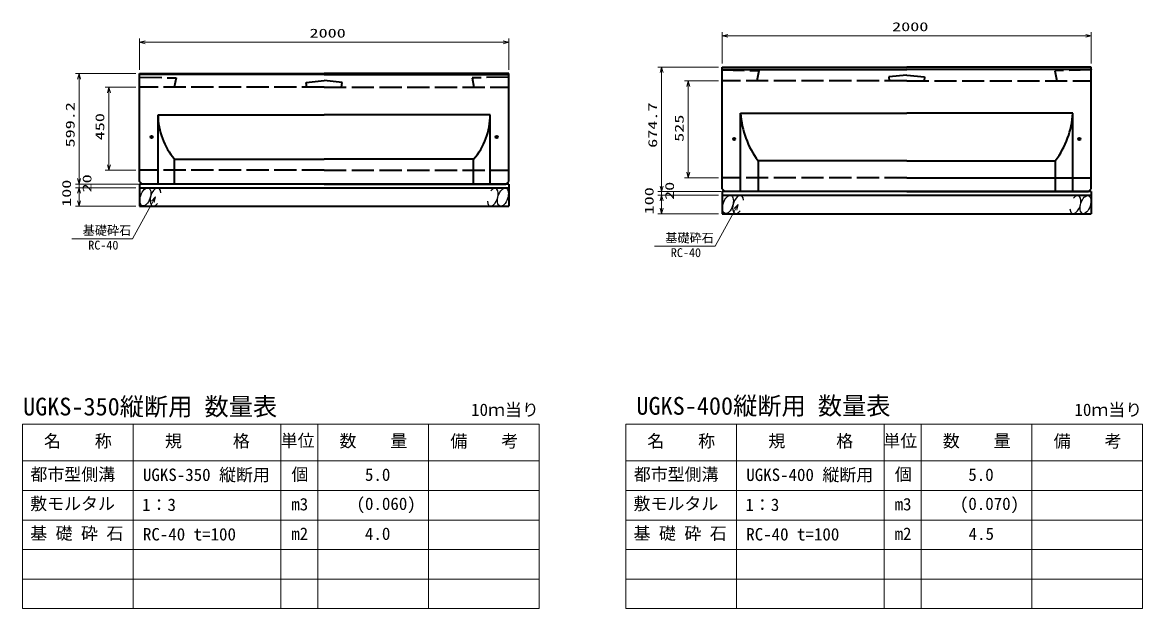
# Model space of a CAD drawing. Units: millimetres on the paper. Extents: x 15 to 1219, y 6 to 859.
# Drawn here: x 554.7 to 858.1, y 200.3 to 359.2 of the extents above; entities that cross this region are included whole.
import ezdxf
from ezdxf.enums import TextEntityAlignment as Align

# ---------------------------------------------------------------- set-up
doc = ezdxf.new("R2010")
doc.units = ezdxf.units.MM
doc.linetypes.add('DASHED', pattern=[7.5, 6, -1.5])
doc.linetypes.add('USER4', pattern=[6.773336, 0.846667, -0.846667, 0.846667, -0.846667, 0.846667, -0.846667, 0.846667, -0.846667])
for name, color, linetype, lineweight in [('D-BMK-HTXT', 7, 'Continuous', 13), ('D-STR-DIM（寸法）', 7, 'Continuous', 13), ('D-STR-HTXT(基礎砕石-旗)', 7, 'Continuous', 13), ('D-STR-STRF(グリ)', 7, 'Continuous', 25), ('D-STR（構造物）', 1, 'Continuous', 35)]:
    doc.layers.add(name, color=color, linetype=linetype, lineweight=lineweight)
doc.styles.add('ＭＳ ゴシック', font='')
doc.styles.get('ＭＳ ゴシック').set_extended_font_data('MS Gothic')

# ---------------------------------------------------------------- blocks, each defined once
blk = doc.blocks.new('_Open30')
at = {"color": 7, "linetype": 'Continuous', "lineweight": 13}
for p, q in [((-1, 0.2679), (0, 0)), ((0, 0), (-1, -0.2679)), ((0, 0), (-1, 0))]:
    blk.add_line(p, q, dxfattribs=at)

msp = doc.modelspace()

# ---------------------------------------------------------------- linework, layer by layer
at = {"layer": 'D-BMK-HTXT'}
for p, q in [((554.687, 250.31), (554.687, 200.31)), ((554.687, 250.31), (694.687, 250.31)), ((584.687, 250.31), (584.687, 200.31)), ((624.687, 250.31), (624.687, 200.31)), ((634.687, 250.31), (634.687, 200.31)), ((664.687, 250.31), (664.687, 200.31)), ((694.687, 250.31), (694.687, 200.31)), ((718.115, 250.31), (718.115, 200.31)), ((718.115, 250.31), (858.115, 250.31)), ((748.115, 250.31), (748.115, 200.31)), ((788.115, 250.31), (788.115, 200.31)), ((798.115, 250.31), (798.115, 200.31)), ((828.115, 250.31), (828.115, 200.31)), ((858.115, 250.31), (858.115, 200.31)), ((554.687, 240.31), (694.687, 240.31)), ((718.115, 240.31), (858.115, 240.31)), ((554.687, 232.31), (694.687, 232.31)), ((718.115, 232.31), (858.115, 232.31)), ((554.687, 224.31), (694.687, 224.31)), ((718.115, 224.31), (858.115, 224.31)), ((554.687, 216.31), (694.687, 216.31)), ((718.115, 216.31), (858.115, 216.31)), ((554.687, 208.31), (694.687, 208.31)), ((718.115, 208.31), (858.115, 208.31)), ((554.687, 200.31), (694.687, 200.31)), ((718.115, 200.31), (858.115, 200.31))]:
    msp.add_line(p, q, dxfattribs=at)
at = {"layer": 'D-STR-DIM（寸法）'}
for p, q in [((744.226, 348.036), (744.226, 356.519)), ((745.726, 355.519), (842.726, 355.519)), ((844.226, 348.036), (844.226, 356.519)), ((586.421, 346.298), (586.421, 354.78)), ((587.921, 353.78), (684.921, 353.78)), ((686.421, 346.298), (686.421, 354.78)), ((743.226, 347.036), (726.838, 347.036)), ((585.421, 345.298), (569.033, 345.298)), ((570.033, 343.798), (570.033, 316.838)), ((727.838, 345.536), (727.838, 314.801)), ((743.226, 343.301), (734.061, 343.301)), ((585.421, 341.588), (577.12, 341.588)), ((578.12, 340.088), (578.12, 320.588)), ((735.061, 341.801), (735.061, 318.551)), ((585.421, 319.088), (577.12, 319.088)), ((570.033, 316.838), (570.033, 318.338)), ((727.838, 314.801), (727.838, 316.301)), ((743.226, 317.051), (734.061, 317.051)), ((586.171, 315.338), (569.033, 315.338)), ((585.421, 315.338), (569.033, 315.338)), ((585.421, 314.338), (569.033, 314.338)), ((585.421, 314.338), (569.033, 314.338)), ((570.033, 315.338), (570.033, 314.338)), ((570.033, 312.838), (570.033, 311.338)), ((570.033, 312.838), (570.033, 310.838)), ((743.976, 313.301), (726.838, 313.301)), ((743.226, 313.301), (726.838, 313.301)), ((727.838, 313.301), (727.838, 312.301)), ((743.226, 312.301), (726.838, 312.301)), ((743.226, 312.301), (726.838, 312.301)), ((727.838, 310.801), (727.838, 309.301)), ((727.838, 310.801), (727.838, 308.801)), ((585.421, 309.338), (569.033, 309.338)), ((743.226, 307.301), (726.838, 307.301))]:
    msp.add_line(p, q, dxfattribs=at)
at = {"layer": 'D-STR-HTXT(基礎砕石-旗)'}
for points in [[(568.098, 300.525), (584.545, 300.525), (590.018, 310.545)], [(725.903, 298.488), (742.351, 298.488), (747.823, 308.508)]]:
    msp.add_lwpolyline(points, dxfattribs=at)
at = {"layer": 'D-STR-STRF(グリ)'}
for centre, major_axis in [((587.996, 311.861), (0.79, 2.421)), ((684.845, 311.814), (-0.79, -2.421)), ((745.801, 309.825), (0.79, 2.421)), ((842.651, 309.778), (-0.79, -2.421))]:
    msp.add_ellipse(centre, major_axis=major_axis, ratio=0.5139, dxfattribs=at)
for centre, major_axis in [((590.737, 311.861), (0.79, 2.421)), ((682.105, 311.814), (-0.79, -2.421)), ((748.542, 309.825), (0.79, 2.421)), ((839.91, 309.778), (-0.79, -2.421))]:
    msp.add_ellipse(centre, major_axis=major_axis, ratio=0.5139, start_param=5.3575563, end_param=10.3750652, dxfattribs=at)
at = {"layer": 'D-STR（構造物）'}
for p, q in [((744.226, 314.051), (744.226, 347.036)), ((744.226, 347.036), (794.226, 347.036)), ((744.226, 346.388), (744.226, 346.309)), ((744.226, 346.388), (794.226, 346.388)), ((844.226, 347.036), (794.226, 347.036)), ((844.226, 346.388), (794.226, 346.388)), ((844.226, 314.051), (844.226, 347.036)), ((844.226, 346.388), (844.226, 346.309)), ((586.421, 345.298), (636.421, 345.298)), ((586.421, 316.088), (586.421, 345.298)), ((636.421, 345.048), (586.421, 345.048)), ((686.421, 345.298), (636.421, 345.298)), ((636.421, 345.048), (686.421, 345.048)), ((686.421, 316.088), (686.421, 345.298)), ((591.421, 334.088), (636.421, 334.088)), ((591.421, 315.338), (591.421, 334.088)), ((681.421, 334.088), (636.421, 334.088)), ((681.421, 315.338), (681.421, 334.088)), ((749.226, 334.551), (794.226, 334.551)), ((749.226, 313.301), (749.226, 334.551)), ((839.226, 334.551), (794.226, 334.551)), ((839.226, 313.301), (839.226, 334.551)), ((595.921, 322.088), (636.421, 322.088)), ((595.921, 315.338), (595.921, 322.088)), ((676.921, 322.088), (636.421, 322.088)), ((676.921, 315.338), (676.921, 322.088)), ((753.976, 321.648), (753.976, 313.301)), ((794.226, 321.648), (753.976, 321.648)), ((794.226, 321.648), (834.476, 321.648)), ((834.476, 321.648), (834.476, 313.301)), ((587.171, 315.338), (586.421, 316.088)), ((685.671, 315.338), (686.421, 316.088)), ((794.226, 317.051), (844.226, 317.051)), ((686.421, 315.338), (586.421, 315.338)), ((586.421, 315.338), (586.421, 314.338)), ((586.421, 314.338), (686.421, 314.338)), ((586.421, 314.338), (586.421, 309.338)), ((586.421, 314.338), (686.421, 314.338)), ((636.421, 315.338), (587.171, 315.338)), ((636.421, 315.338), (685.671, 315.338)), ((686.421, 315.338), (686.421, 314.338)), ((686.421, 314.338), (686.421, 309.338)), ((744.976, 313.301), (744.226, 314.051)), ((844.226, 313.301), (744.226, 313.301)), ((744.226, 313.301), (744.226, 312.301)), ((794.226, 313.301), (744.976, 313.301)), ((794.226, 313.301), (843.476, 313.301)), ((843.476, 313.301), (844.226, 314.051)), ((844.226, 313.301), (844.226, 312.301)), ((744.226, 312.301), (844.226, 312.301)), ((744.226, 312.301), (744.226, 307.301)), ((744.226, 312.301), (844.226, 312.301)), ((844.226, 312.301), (844.226, 307.301)), ((586.421, 309.338), (686.421, 309.338)), ((744.226, 307.301), (844.226, 307.301))]:
    msp.add_line(p, q, dxfattribs=at)
at = {"layer": 'D-STR（構造物）', "linetype": 'DASHED'}
for p, q in [((744.226, 346.309), (754.142, 346.061)), ((744.226, 346.309), (754.142, 346.061)), ((754.142, 346.061), (753.586, 343.301)), ((844.226, 346.309), (834.31, 346.061)), ((844.226, 346.309), (834.31, 346.061)), ((834.31, 346.061), (834.866, 343.301)), ((586.421, 344.346), (596.336, 344.098)), ((596.336, 344.098), (595.831, 341.588)), ((596.332, 344.155), (596.31, 344.177)), ((631.581, 342.899), (636.421, 343.383)), ((631.688, 341.588), (631.581, 342.899)), ((641.26, 342.899), (636.421, 343.383)), ((641.154, 341.588), (641.26, 342.899)), ((686.421, 344.346), (676.505, 344.098)), ((676.505, 344.098), (677.01, 341.588)), ((676.509, 344.155), (676.531, 344.177)), ((794.226, 343.301), (744.226, 343.301)), ((794.226, 344.888), (789.387, 344.404)), ((789.387, 344.404), (789.476, 343.301)), ((794.226, 344.888), (799.065, 344.404)), ((794.226, 343.301), (844.226, 343.301)), ((799.065, 344.404), (798.976, 343.301)), ((636.421, 341.588), (586.421, 341.588)), ((636.421, 341.588), (686.421, 341.588)), ((636.421, 319.088), (586.421, 319.088)), ((636.421, 319.088), (686.421, 319.088)), ((794.226, 317.051), (744.226, 317.051))]:
    msp.add_line(p, q, dxfattribs=at)
at = {"layer": 'D-STR（構造物）', "linetype": 'USER4'}
for p, q in [((586.421, 344.346), (586.421, 344.424)), ((686.421, 344.346), (686.421, 344.424))]:
    msp.add_line(p, q, dxfattribs=at)
at = {"layer": 'D-STR（構造物）'}
for centre in [(589.671, 328.088), (683.171, 328.088), (747.476, 327.551), (840.976, 327.551)]:
    msp.add_circle(centre, 0.3, dxfattribs=at)
for centre, radius, start, end in [((609.843, 334.152), 18.423, 180.20123, 220.91087), ((662.998, 334.152), 18.423, 319.08913, 359.79877), ((772.861, 335.925), 23.674, 183.32773, 217.09126), ((815.591, 335.925), 23.674, 322.90874, 356.67227)]:
    msp.add_arc(centre, radius, start, end, dxfattribs=at)

# ---------------------------------------------------------------- block references
at = {"layer": 'D-STR-DIM（寸法）', "xscale": 1.5, "yscale": 1.5}
for p, rotation in [((744.226, 355.519), 180), ((586.421, 353.78), 180), ((727.838, 347.036), 90), ((570.033, 345.298), 90), ((735.061, 343.301), 90), ((578.12, 341.588), 90), ((578.12, 319.088), 270), ((570.033, 315.338), 270), ((570.033, 315.338), 270), ((735.061, 317.051), 270), ((570.033, 314.338), 90), ((570.033, 314.338), 90), ((727.838, 313.301), 270), ((727.838, 313.301), 270), ((570.033, 309.338), 270), ((727.838, 312.301), 90), ((727.838, 312.301), 90), ((727.838, 307.301), 270)]:
    msp.add_blockref('_Open30', p, dxfattribs=dict(at, rotation=rotation))
for p in [(844.226, 355.519), (686.421, 353.78)]:
    msp.add_blockref('_Open30', p, dxfattribs=at)
at = {"layer": 'D-STR-HTXT(基礎砕石-旗)', "xscale": 1.5, "yscale": 1.5, "rotation": 61.3581}
for p in [(590.737, 311.861), (748.542, 309.825)]:
    msp.add_blockref('_Open30', p, dxfattribs=at)

# ---------------------------------------------------------------- texts
at = {"layer": 'D-BMK-HTXT', "style": 'ＭＳ ゴシック'}
for s, height, p in [('UGKS-350縦断用 数量表', 4.811, (554.873, 251.204)), ('UGKS-400縦断用 数量表', 4.811, (721.004, 251.401)), ('10ｍ当り', 3.367, (676.227, 251.506)), ('10ｍ当り', 3.367, (839.655, 251.506)), ('名\u3000\u3000称', 3.367, (560.523, 243.028)), ('規\u3000\u3000\u3000格', 3.367, (593.327, 243.046)), ('単位', 3.367, (624.644, 243.137)), ('数\u3000\u3000量', 3.367, (640.576, 243.046)), ('備\u3000\u3000考', 3.367, (670.594, 243.006)), ('名\u3000\u3000称', 3.367, (723.951, 243.028)), ('規\u3000\u3000\u3000格', 3.367, (756.755, 243.046)), ('単位', 3.367, (787.908, 243.061)), ('数\u3000\u3000量', 3.367, (804.004, 243.046)), ('備\u3000\u3000考', 3.367, (834.022, 243.006)), ('都市型側溝', 3.367, (556.863, 234.011)), ('UGKS-350 縦断用', 3.367, (587.335, 233.877)), ('個', 3.367, (627.563, 233.993)), ('5.0', 3.367, (647.476, 233.912)), ('都市型側溝', 3.367, (720.292, 234.011)), ('UGKS-400 縦断用', 3.367, (750.763, 233.877)), ('個', 3.367, (790.992, 233.993)), ('5.0', 3.367, (810.904, 233.912)), ('敷モルタル', 3.367, (556.792, 226.055)), ('(0.060)', 3.367, (645.197, 226.029)), ('敷モルタル', 3.367, (720.221, 226.055)), ('(0.070)', 3.367, (808.625, 226.029)), ('1：3', 3.367, (587.104, 225.761)), ('m3', 3.367, (627.51, 225.912)), ('1：3', 3.367, (750.532, 225.761)), ('m3', 3.367, (790.939, 225.912)), ('基 礎 砕 石', 3.367, (556.792, 218.019)), ('RC-40 t=100', 3.367, (587.335, 217.761)), ('m2', 3.367, (627.502, 217.912)), ('4.0', 3.367, (647.476, 217.913)), ('基 礎 砕 石', 3.367, (720.221, 218.019)), ('RC-40 t=100', 3.367, (750.763, 217.761)), ('m2', 3.367, (790.93, 217.912)), ('4.5', 3.367, (810.995, 217.912))]:
    msp.add_text(s, height=height, dxfattribs=at).set_placement(p, align=Align.BOTTOM_LEFT)
at = {"layer": 'D-STR-DIM（寸法）', "style": 'ＭＳ ゴシック', "width": 1.5}
for p in [(790.268, 356.056), (632.462, 354.318)]:
    msp.add_text('2000', height=2.405, dxfattribs=at).set_placement(p, align=Align.BOTTOM_LEFT)
for s, p in [('599.2', (569.541, 325.28)), ('674.7', (727.335, 325.169)), ('450', (577.583, 327.213)), ('525', (734.523, 326.796)), ('100', (568.567, 309.174)), ('20', (574.11, 313.091)), ('20', (731.915, 311.055)), ('100', (726.372, 307.137))]:
    msp.add_text(s, height=2.405, rotation=90, dxfattribs=at).set_placement(p, align=Align.BOTTOM_LEFT)
at = {"layer": 'D-STR-HTXT(基礎砕石-旗)', "style": 'ＭＳ ゴシック'}
for s, p in [('基礎砕石', (571.031, 300.859)), ('基礎砕石', (728.837, 298.823)), ('RC-40', (572.519, 296.874)), ('RC-40', (730.324, 294.838))]:
    msp.add_text(s, height=2.405, dxfattribs=at).set_placement(p, align=Align.BOTTOM_LEFT)

doc.saveas('drawing.dxf')
